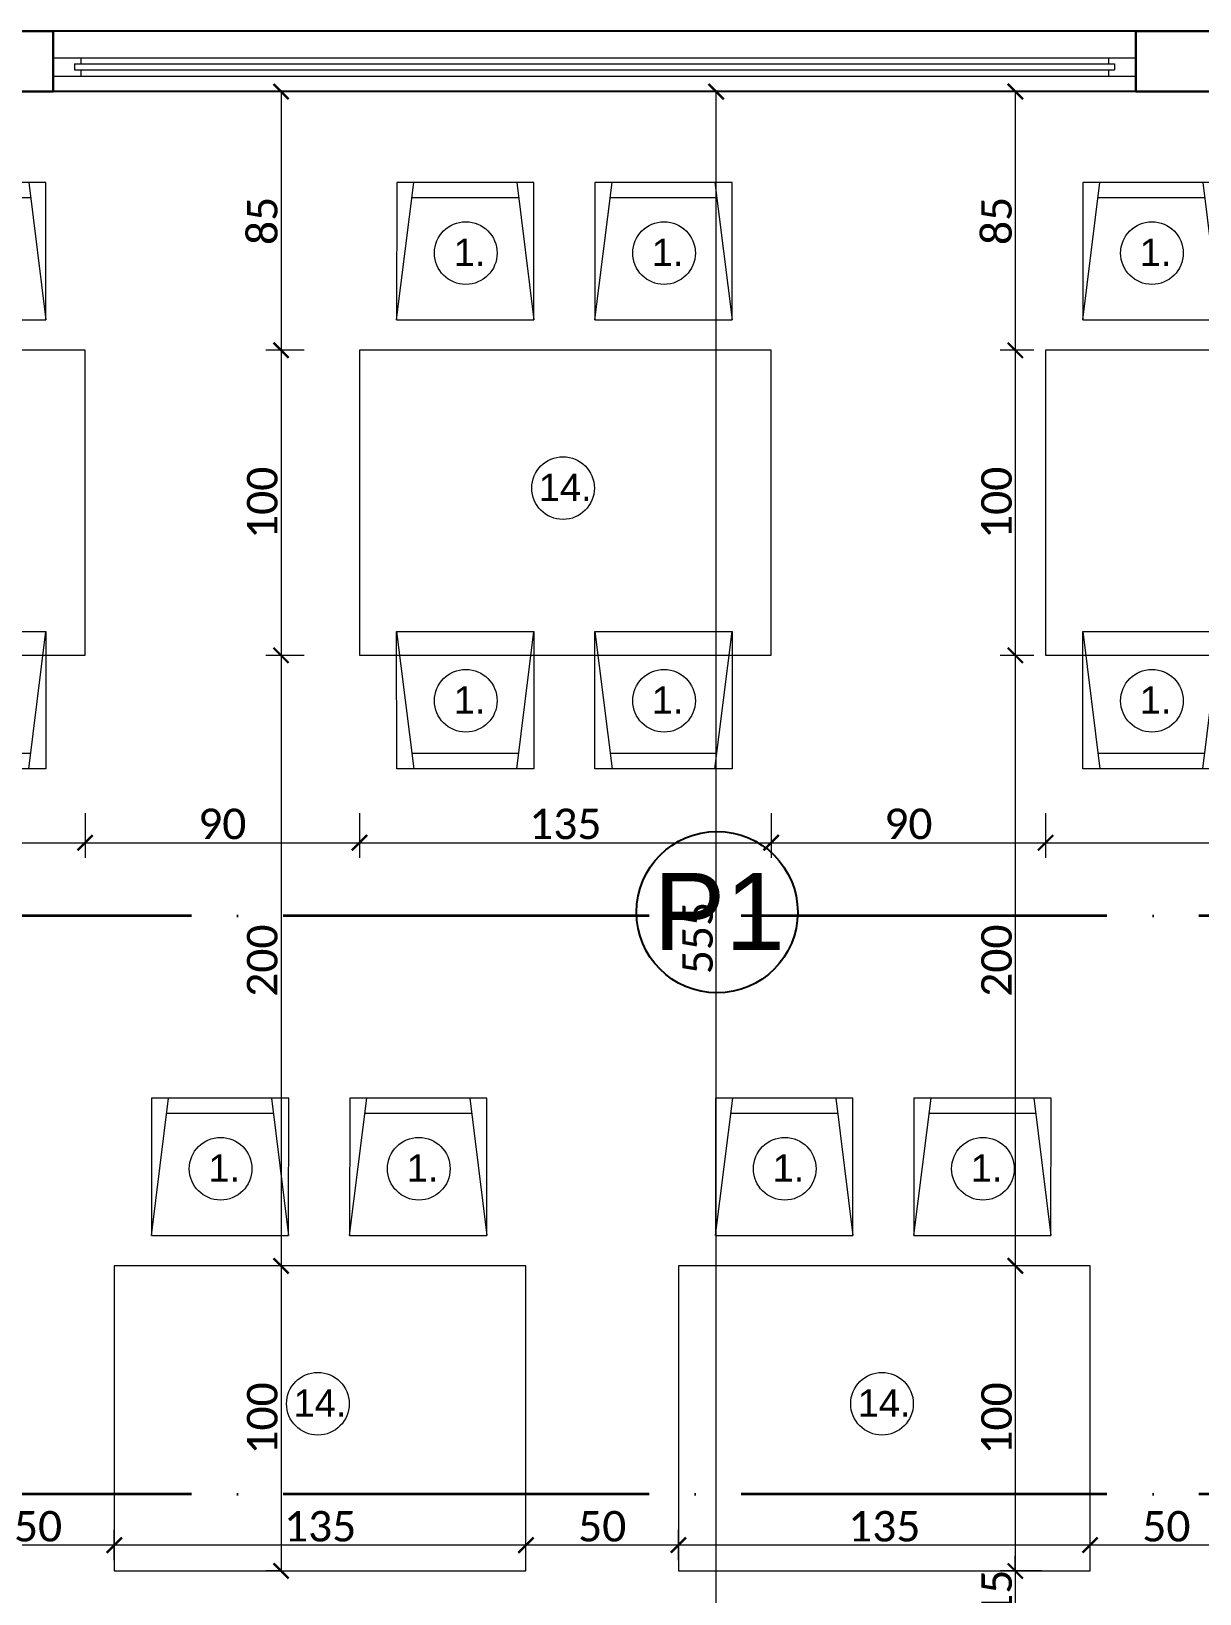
# Model space of a CAD drawing. Header units: centimetres. Extents: x -26724 to 60145, y -23645 to 6771.
# Drawn here: x -18747 to -18364, y 6063 to 6575 of the extents above; entities that cross this region are included whole.
import ezdxf

# ---------------------------------------------------------------- set-up
doc = ezdxf.new("R2010")
doc.units = ezdxf.units.CM
doc.linetypes.add('ACAD_ISO04W100', pattern=[30, 24, -3, 0, -3])
doc.linetypes.add('AUSGEZOGEN', pattern=[0])
for name, color, linetype, lineweight in [('4.KOTE', 88, 'Continuous', 15), ('namestaj', 8, 'Continuous', 9), ('namjestaj', 150, 'Continuous', 5), ('prozori', 140, 'Continuous', 13), ('zid', 7, 'Continuous', 40)]:
    doc.layers.add(name, color=color, linetype=linetype, lineweight=lineweight)
doc.layers.add('IZGLED 2', color=253, linetype='Continuous', lineweight=9, true_color=0x828282)
doc.layers.add('pozicije', color=7, linetype='Continuous')
doc.styles.add('0.12', font='arial.ttf', dxfattribs={"height": 0.12})
doc.styles.add('0.15', font='arial.ttf', dxfattribs={"height": 0.15})
doc.styles.get("Standard").update_dxf_attribs({"font": 'calibri.ttf'})
doc.dimstyles.new('ja 1 50', dxfattribs={"dimtxt": 10, "dimasz": 5, "dimexe": 5, "dimexo": 5, "dimgap": 1, "dimtad": 1, "dimdec": 0, "dimtxsty": 'Standard', "dimblk": 'ARCHTICK', "dimcen": 2.5, "dimclrd": 256, "dimclrt": 7, "dimadec": 0, "dimazin": 0, "dimtfac": 1, "dimtdec": 0, "dimtix": 1, "dimtmove": 1, "dimatfit": 3, "dimldrblk": 'ARCHTICK', "dimfxl": 10, "dimfxlon": 1, "dimlwd": 0, "dimlwe": 9, "dimarcsym": 0})

# ---------------------------------------------------------------- blocks, each defined once
blk = doc.blocks.new('dto')
at = {"layer": 'namjestaj', "linetype": 'AUSGEZOGEN', "transparency": 33554687}
for p, q in [((2327.05, 2520.92, 13.5), (2327.03, 2475.92, 13.5)), ((2327.03, 2475.92, 13.5), (2332.68, 2520.91, 13.5)), ((2372.05, 2520.9, 13.5), (2327.05, 2520.92, 13.5)), ((2327.05, 2520.92, 13.5), (2327.05, 2520.92, 13.5)), ((2366.43, 2520.9, 13.5), (2372.03, 2475.9, 13.5)), ((2372.03, 2475.9, 13.5), (2372.05, 2520.9, 13.5)), ((2392.05, 2520.92, 13.5), (2392.03, 2475.92, 13.5)), ((2392.03, 2475.92, 13.5), (2397.68, 2520.91, 13.5)), ((2437.05, 2520.9, 13.5), (2392.05, 2520.92, 13.5)), ((2392.05, 2520.92, 13.5), (2392.05, 2520.92, 13.5)), ((2431.43, 2520.9, 13.5), (2437.03, 2475.9, 13.5)), ((2437.03, 2475.9, 13.5), (2437.05, 2520.9, 13.5)), ((2367.05, 2515.9, 13.5), (2332.05, 2515.91, 13.5)), ((2432.05, 2515.9, 13.5), (2397.05, 2515.91, 13.5)), ((2327.03, 2475.92, 13.5), (2372.03, 2475.9, 13.5)), ((2392.03, 2475.92, 13.5), (2437.03, 2475.9, 13.5))]:
    blk.add_line(p, q, dxfattribs=at)
at = {"layer": 'namjestaj', "elevation": 13.5}
blk.add_lwpolyline([(2449.86, 2365.91), (2449.86, 2465.91), (2314.86, 2465.91), (2314.86, 2365.91), (2449.86, 2365.91)], dxfattribs=at)
blk = doc.blocks.new('gtttt')
at = {"layer": 'namjestaj', "linetype": 'AUSGEZOGEN', "transparency": 33554687}
for p, q in [((2077.43, 2784.08, 13.5), (2083.07, 2829.08, 13.5)), ((2077.45, 2829.08, 13.5), (2077.43, 2784.08, 13.5)), ((2122.45, 2829.06, 13.5), (2077.45, 2829.08, 13.5)), ((2077.45, 2829.08, 13.5), (2077.45, 2829.08, 13.5)), ((2116.82, 2829.07, 13.5), (2122.43, 2784.06, 13.5)), ((2122.43, 2784.06, 13.5), (2122.45, 2829.06, 13.5)), ((2142.43, 2784.08, 13.5), (2148.07, 2829.08, 13.5)), ((2142.45, 2829.08, 13.5), (2142.43, 2784.08, 13.5)), ((2187.45, 2829.06, 13.5), (2142.45, 2829.08, 13.5)), ((2142.45, 2829.08, 13.5), (2142.45, 2829.08, 13.5)), ((2181.82, 2829.07, 13.5), (2187.43, 2784.06, 13.5)), ((2187.43, 2784.06, 13.5), (2187.45, 2829.06, 13.5)), ((2117.45, 2824.07, 13.5), (2082.45, 2824.08, 13.5)), ((2182.45, 2824.07, 13.5), (2147.45, 2824.08, 13.5)), ((2077.43, 2784.08, 13.5), (2122.43, 2784.06, 13.5)), ((2142.43, 2784.08, 13.5), (2187.43, 2784.06, 13.5)), ((2077.43, 2681.84, 13.5), (2122.43, 2681.86, 13.5)), ((2077.43, 2681.84, 13.5), (2083.07, 2636.84, 13.5)), ((2077.45, 2636.84, 13.5), (2077.43, 2681.84, 13.5)), ((2116.82, 2636.86, 13.5), (2122.43, 2681.86, 13.5)), ((2122.43, 2681.86, 13.5), (2122.45, 2636.86, 13.5)), ((2142.43, 2681.84, 13.5), (2187.43, 2681.86, 13.5)), ((2142.43, 2681.84, 13.5), (2148.07, 2636.84, 13.5)), ((2142.45, 2636.84, 13.5), (2142.43, 2681.84, 13.5)), ((2181.82, 2636.86, 13.5), (2187.43, 2681.86, 13.5)), ((2187.43, 2681.86, 13.5), (2187.45, 2636.86, 13.5)), ((2117.45, 2641.86, 13.5), (2082.45, 2641.84, 13.5)), ((2182.45, 2641.86, 13.5), (2147.45, 2641.84, 13.5)), ((2122.45, 2636.86, 13.5), (2077.45, 2636.84, 13.5)), ((2077.45, 2636.84, 13.5), (2077.45, 2636.84, 13.5)), ((2187.45, 2636.86, 13.5), (2142.45, 2636.84, 13.5)), ((2142.45, 2636.84, 13.5), (2142.45, 2636.84, 13.5))]:
    blk.add_line(p, q, dxfattribs=at)
at = {"layer": 'namjestaj', "elevation": 13.5}
blk.add_lwpolyline([(2200.26, 2674.08), (2200.26, 2774.08), (2065.26, 2774.08), (2065.26, 2674.08), (2200.26, 2674.08)], dxfattribs=at)
blk = doc.blocks.new('hzzzhhh')
at = {"layer": 'namjestaj', "linetype": 'AUSGEZOGEN', "transparency": 33554687}
for p, q in [((1852.43, 2784.08, 13.5), (1858.07, 2829.08, 13.5)), ((1852.45, 2829.08, 13.5), (1852.43, 2784.08, 13.5)), ((1897.45, 2829.06, 13.5), (1852.45, 2829.08, 13.5)), ((1852.45, 2829.08, 13.5), (1852.45, 2829.08, 13.5)), ((1891.82, 2829.07, 13.5), (1897.43, 2784.06, 13.5)), ((1897.43, 2784.06, 13.5), (1897.45, 2829.06, 13.5)), ((1917.43, 2784.08, 13.5), (1923.07, 2829.08, 13.5)), ((1917.45, 2829.08, 13.5), (1917.43, 2784.08, 13.5)), ((1962.45, 2829.06, 13.5), (1917.45, 2829.08, 13.5)), ((1917.45, 2829.08, 13.5), (1917.45, 2829.08, 13.5)), ((1956.82, 2829.07, 13.5), (1962.43, 2784.06, 13.5)), ((1962.43, 2784.06, 13.5), (1962.45, 2829.06, 13.5)), ((1892.45, 2824.07, 13.5), (1857.45, 2824.08, 13.5)), ((1957.45, 2824.07, 13.5), (1922.45, 2824.08, 13.5)), ((1852.43, 2784.08, 13.5), (1897.43, 2784.06, 13.5)), ((1917.43, 2784.08, 13.5), (1962.43, 2784.06, 13.5)), ((1852.43, 2681.84, 13.5), (1897.43, 2681.86, 13.5)), ((1852.43, 2681.84, 13.5), (1858.07, 2636.84, 13.5)), ((1852.45, 2636.84, 13.5), (1852.43, 2681.84, 13.5)), ((1891.82, 2636.86, 13.5), (1897.43, 2681.86, 13.5)), ((1897.43, 2681.86, 13.5), (1897.45, 2636.86, 13.5)), ((1917.43, 2681.84, 13.5), (1962.43, 2681.86, 13.5)), ((1917.43, 2681.84, 13.5), (1923.07, 2636.84, 13.5)), ((1917.45, 2636.84, 13.5), (1917.43, 2681.84, 13.5)), ((1956.82, 2636.86, 13.5), (1962.43, 2681.86, 13.5)), ((1962.43, 2681.86, 13.5), (1962.45, 2636.86, 13.5)), ((1892.45, 2641.86, 13.5), (1857.45, 2641.84, 13.5)), ((1957.45, 2641.86, 13.5), (1922.45, 2641.84, 13.5)), ((1897.45, 2636.86, 13.5), (1852.45, 2636.84, 13.5)), ((1852.45, 2636.84, 13.5), (1852.45, 2636.84, 13.5)), ((1962.45, 2636.86, 13.5), (1917.45, 2636.84, 13.5)), ((1917.45, 2636.84, 13.5), (1917.45, 2636.84, 13.5))]:
    blk.add_line(p, q, dxfattribs=at)
at = {"layer": 'namjestaj', "elevation": 13.5}
blk.add_lwpolyline([(1975.26, 2674.08), (1975.26, 2774.08), (1840.26, 2774.08), (1840.26, 2674.08), (1975.26, 2674.08)], dxfattribs=at)
blk = doc.blocks.new('_ArchTick')
at = {"color": 0, "linetype": 'ByBlock', "const_width": 0.15}
blk.add_lwpolyline([(-0.5, -0.5), (0.5, 0.5)], dxfattribs=at)
blk = doc.blocks.new('*D2871')
at = {"layer": '4.KOTE', "color": 0, "lineweight": 9, "transparency": 16777216}
for p, q in [((-18864.67, 6318.93), (-18864.67, 6304.23)), ((-18729.67, 6318.93), (-18729.67, 6304.23))]:
    blk.add_line(p, q, dxfattribs=at)
at = {"layer": '4.KOTE', "lineweight": 0, "transparency": 16777216}
blk.add_line((-18864.67, 6309.23), (-18729.67, 6309.23), dxfattribs=at)
at = {"layer": 'Defpoints', "color": 0, "lineweight": 50, "transparency": 16777216}
for p in [(-18864.67, 6370.65, 13.5), (-18729.67, 6370.65, 13.5), (-18729.67, 6309.23)]:
    blk.add_point(p, dxfattribs=at)
at = {"layer": '4.KOTE', "lineweight": 0, "transparency": 16777216, "xscale": 5, "yscale": 5, "zscale": 5, "rotation": 180}
blk.add_blockref('_ArchTick', (-18864.67, 6309.23), dxfattribs=at)
at = {"layer": '4.KOTE', "lineweight": 0, "transparency": 16777216, "xscale": 5, "yscale": 5, "zscale": 5}
blk.add_blockref('_ArchTick', (-18729.67, 6309.23), dxfattribs=at)
at = {"layer": '4.KOTE', "color": 7, "transparency": 16777216, "insert": (-18797.17, 6315.35), "char_height": 10, "attachment_point": 5}
blk.add_mtext('135', dxfattribs=at)
blk = doc.blocks.new('*D2872')
at = {"layer": '4.KOTE', "color": 0, "lineweight": 9, "transparency": 16777216}
for p, q in [((-18729.67, 6318.93), (-18729.67, 6304.23)), ((-18639.67, 6318.93), (-18639.67, 6304.23))]:
    blk.add_line(p, q, dxfattribs=at)
at = {"layer": '4.KOTE', "lineweight": 0, "transparency": 16777216}
blk.add_line((-18729.67, 6309.23), (-18639.67, 6309.23), dxfattribs=at)
at = {"layer": 'Defpoints', "color": 0, "lineweight": 50, "transparency": 16777216}
for p in [(-18729.67, 6370.65, 13.5), (-18639.67, 6370.65, 13.5), (-18639.67, 6309.23)]:
    blk.add_point(p, dxfattribs=at)
at = {"layer": '4.KOTE', "lineweight": 0, "transparency": 16777216, "xscale": 5, "yscale": 5, "zscale": 5, "rotation": 180}
blk.add_blockref('_ArchTick', (-18729.67, 6309.23), dxfattribs=at)
at = {"layer": '4.KOTE', "lineweight": 0, "transparency": 16777216, "xscale": 5, "yscale": 5, "zscale": 5}
blk.add_blockref('_ArchTick', (-18639.67, 6309.23), dxfattribs=at)
at = {"layer": '4.KOTE', "color": 7, "transparency": 16777216, "insert": (-18684.67, 6315.35), "char_height": 10, "attachment_point": 5}
blk.add_mtext('90', dxfattribs=at)
blk = doc.blocks.new('*D2873')
at = {"layer": '4.KOTE', "color": 0, "lineweight": 9, "transparency": 16777216}
for p, q in [((-18639.67, 6318.93), (-18639.67, 6304.23)), ((-18504.67, 6318.93), (-18504.67, 6304.23))]:
    blk.add_line(p, q, dxfattribs=at)
at = {"layer": '4.KOTE', "lineweight": 0, "transparency": 16777216}
blk.add_line((-18639.67, 6309.23), (-18504.67, 6309.23), dxfattribs=at)
at = {"layer": 'Defpoints', "color": 0, "lineweight": 50, "transparency": 16777216}
for p in [(-18639.67, 6370.65, 13.5), (-18504.67, 6370.65, 13.5), (-18504.67, 6309.23)]:
    blk.add_point(p, dxfattribs=at)
at = {"layer": '4.KOTE', "lineweight": 0, "transparency": 16777216, "xscale": 5, "yscale": 5, "zscale": 5, "rotation": 180}
blk.add_blockref('_ArchTick', (-18639.67, 6309.23), dxfattribs=at)
at = {"layer": '4.KOTE', "lineweight": 0, "transparency": 16777216, "xscale": 5, "yscale": 5, "zscale": 5}
blk.add_blockref('_ArchTick', (-18504.67, 6309.23), dxfattribs=at)
at = {"layer": '4.KOTE', "color": 7, "transparency": 16777216, "insert": (-18572.17, 6315.35), "char_height": 10, "attachment_point": 5}
blk.add_mtext('135', dxfattribs=at)
blk = doc.blocks.new('*D2874')
at = {"layer": '4.KOTE', "color": 0, "lineweight": 9, "transparency": 16777216}
for p, q in [((-18504.67, 6318.93), (-18504.67, 6304.23)), ((-18414.67, 6318.93), (-18414.67, 6304.23))]:
    blk.add_line(p, q, dxfattribs=at)
at = {"layer": '4.KOTE', "lineweight": 0, "transparency": 16777216}
blk.add_line((-18504.67, 6309.23), (-18414.67, 6309.23), dxfattribs=at)
at = {"layer": 'Defpoints', "color": 0, "lineweight": 50, "transparency": 16777216}
for p in [(-18504.67, 6370.65, 13.5), (-18414.67, 6370.65, 13.5), (-18414.67, 6309.23)]:
    blk.add_point(p, dxfattribs=at)
at = {"layer": '4.KOTE', "lineweight": 0, "transparency": 16777216, "xscale": 5, "yscale": 5, "zscale": 5, "rotation": 180}
blk.add_blockref('_ArchTick', (-18504.67, 6309.23), dxfattribs=at)
at = {"layer": '4.KOTE', "lineweight": 0, "transparency": 16777216, "xscale": 5, "yscale": 5, "zscale": 5}
blk.add_blockref('_ArchTick', (-18414.67, 6309.23), dxfattribs=at)
at = {"layer": '4.KOTE', "color": 7, "transparency": 16777216, "insert": (-18459.67, 6315.35), "char_height": 10, "attachment_point": 5}
blk.add_mtext('90', dxfattribs=at)
blk = doc.blocks.new('*D2875')
at = {"layer": '4.KOTE', "color": 0, "lineweight": 9, "transparency": 16777216}
for p, q in [((-18414.67, 6318.93), (-18414.67, 6304.23)), ((-18279.67, 6318.93), (-18279.67, 6304.23))]:
    blk.add_line(p, q, dxfattribs=at)
at = {"layer": '4.KOTE', "lineweight": 0, "transparency": 16777216}
blk.add_line((-18414.67, 6309.23), (-18279.67, 6309.23), dxfattribs=at)
at = {"layer": 'Defpoints', "color": 0, "lineweight": 50, "transparency": 16777216}
for p in [(-18414.67, 6370.65, 13.5), (-18279.67, 6370.65, 13.5), (-18279.67, 6309.23)]:
    blk.add_point(p, dxfattribs=at)
at = {"layer": '4.KOTE', "lineweight": 0, "transparency": 16777216, "xscale": 5, "yscale": 5, "zscale": 5, "rotation": 180}
blk.add_blockref('_ArchTick', (-18414.67, 6309.23), dxfattribs=at)
at = {"layer": '4.KOTE', "lineweight": 0, "transparency": 16777216, "xscale": 5, "yscale": 5, "zscale": 5}
blk.add_blockref('_ArchTick', (-18279.67, 6309.23), dxfattribs=at)
at = {"layer": '4.KOTE', "color": 7, "transparency": 16777216, "insert": (-18347.17, 6315.35), "char_height": 10, "attachment_point": 5}
blk.add_mtext('135', dxfattribs=at)
blk = doc.blocks.new('*D2863')
at = {"layer": '4.KOTE', "color": 0, "lineweight": 9, "transparency": 16777216}
for p, q in [((-18673.55, 6555.46), (-18660.39, 6555.46)), ((-18657.86, 6470.65), (-18670.39, 6470.65))]:
    blk.add_line(p, q, dxfattribs=at)
at = {"layer": '4.KOTE', "lineweight": 0, "transparency": 16777216}
blk.add_line((-18665.39, 6555.46), (-18665.39, 6470.65), dxfattribs=at)
at = {"layer": 'Defpoints', "color": 0, "lineweight": 50, "transparency": 16777216}
for p in [(-18685.06, 6555.46, 13.5), (-18665.39, 6470.65), (-18649.89, 6470.65, 13.5)]:
    blk.add_point(p, dxfattribs=at)
at = {"layer": '4.KOTE', "lineweight": 0, "transparency": 16777216, "xscale": 5, "yscale": 5, "zscale": 5}
for p, rotation in [((-18665.39, 6555.46), 90), ((-18665.39, 6470.65), 270)]:
    blk.add_blockref('_ArchTick', p, dxfattribs=dict(at, rotation=rotation))
at = {"layer": '4.KOTE', "color": 7, "transparency": 16777216, "insert": (-18671.51, 6513.06), "char_height": 10, "attachment_point": 5, "rotation": 90}
blk.add_mtext('85', dxfattribs=at)
blk = doc.blocks.new('*D2864')
at = {"layer": '4.KOTE', "color": 0, "lineweight": 9, "transparency": 16777216}
for p, q in [((-18657.86, 6470.65), (-18670.39, 6470.65)), ((-18657.86, 6370.65), (-18670.39, 6370.65))]:
    blk.add_line(p, q, dxfattribs=at)
at = {"layer": '4.KOTE', "lineweight": 0, "transparency": 16777216}
blk.add_line((-18665.39, 6470.65), (-18665.39, 6370.65), dxfattribs=at)
at = {"layer": 'Defpoints', "color": 0, "lineweight": 50, "transparency": 16777216}
for p in [(-18649.89, 6470.65, 13.5), (-18665.39, 6370.65), (-18649.89, 6370.65, 13.5)]:
    blk.add_point(p, dxfattribs=at)
at = {"layer": '4.KOTE', "lineweight": 0, "transparency": 16777216, "xscale": 5, "yscale": 5, "zscale": 5}
for p, rotation in [((-18665.39, 6470.65), 90), ((-18665.39, 6370.65), 270)]:
    blk.add_blockref('_ArchTick', p, dxfattribs=dict(at, rotation=rotation))
at = {"layer": '4.KOTE', "color": 7, "transparency": 16777216, "insert": (-18671.51, 6420.65), "char_height": 10, "attachment_point": 5, "rotation": 90}
blk.add_mtext('100', dxfattribs=at)
blk = doc.blocks.new('*D2865')
at = {"layer": '4.KOTE', "color": 0, "lineweight": 9, "transparency": 16777216}
for p, q in [((-18657.86, 6370.65), (-18670.39, 6370.65)), ((-18657.79, 6170.49), (-18670.39, 6170.49))]:
    blk.add_line(p, q, dxfattribs=at)
at = {"layer": '4.KOTE', "lineweight": 0, "transparency": 16777216}
blk.add_line((-18665.39, 6370.65), (-18665.39, 6170.49), dxfattribs=at)
at = {"layer": 'Defpoints', "color": 0, "lineweight": 50, "transparency": 16777216}
for p in [(-18649.89, 6370.65, 13.5), (-18665.39, 6170.49), (-18649.48, 6170.49, 13.5)]:
    blk.add_point(p, dxfattribs=at)
at = {"layer": '4.KOTE', "lineweight": 0, "transparency": 16777216, "xscale": 5, "yscale": 5, "zscale": 5}
for p, rotation in [((-18665.39, 6370.65), 90), ((-18665.39, 6170.49), 270)]:
    blk.add_blockref('_ArchTick', p, dxfattribs=dict(at, rotation=rotation))
at = {"layer": '4.KOTE', "color": 7, "transparency": 16777216, "insert": (-18671.51, 6270.57), "char_height": 10, "attachment_point": 5, "rotation": 90}
blk.add_mtext('200', dxfattribs=at)
blk = doc.blocks.new('*D2866')
at = {"layer": '4.KOTE', "color": 0, "lineweight": 9, "transparency": 16777216}
for p, q in [((-18657.79, 6170.49), (-18670.39, 6170.49)), ((-18665.25, 6070.49), (-18670.39, 6070.49))]:
    blk.add_line(p, q, dxfattribs=at)
at = {"layer": '4.KOTE', "lineweight": 0, "transparency": 16777216}
blk.add_line((-18665.39, 6170.49), (-18665.39, 6070.49), dxfattribs=at)
at = {"layer": 'Defpoints', "color": 0, "lineweight": 50, "transparency": 16777216}
for p in [(-18649.48, 6170.49, 13.5), (-18665.39, 6070.49), (-18662.79, 6070.49, 13.5)]:
    blk.add_point(p, dxfattribs=at)
at = {"layer": '4.KOTE', "lineweight": 0, "transparency": 16777216, "xscale": 5, "yscale": 5, "zscale": 5}
for p, rotation in [((-18665.39, 6170.49), 90), ((-18665.39, 6070.49), 270)]:
    blk.add_blockref('_ArchTick', p, dxfattribs=dict(at, rotation=rotation))
at = {"layer": '4.KOTE', "color": 7, "transparency": 16777216, "insert": (-18671.51, 6120.49), "char_height": 10, "attachment_point": 5, "rotation": 90}
blk.add_mtext('100', dxfattribs=at)
blk = doc.blocks.new('*D2910')
at = {"layer": '4.KOTE', "color": 0, "lineweight": 9, "transparency": 16777216}
for p, q in [((-18415.25, 6555.46), (-18429.6, 6555.46)), ((-18418.48, 6470.65), (-18429.6, 6470.65))]:
    blk.add_line(p, q, dxfattribs=at)
at = {"layer": '4.KOTE', "lineweight": 0, "transparency": 16777216}
blk.add_line((-18424.6, 6555.46), (-18424.6, 6470.65), dxfattribs=at)
at = {"layer": 'Defpoints', "color": 0, "lineweight": 50, "transparency": 16777216}
for p in [(-18385.07, 6555.46, 13.5), (-18424.6, 6470.65), (-18414.67, 6470.65, 13.5)]:
    blk.add_point(p, dxfattribs=at)
at = {"layer": '4.KOTE', "lineweight": 0, "transparency": 16777216, "xscale": 5, "yscale": 5, "zscale": 5}
for p, rotation in [((-18424.6, 6555.46), 90), ((-18424.6, 6470.65), 270)]:
    blk.add_blockref('_ArchTick', p, dxfattribs=dict(at, rotation=rotation))
at = {"layer": '4.KOTE', "color": 7, "transparency": 16777216, "insert": (-18430.73, 6513.06), "char_height": 10, "attachment_point": 5, "rotation": 90}
blk.add_mtext('85', dxfattribs=at)
blk = doc.blocks.new('*D2911')
at = {"layer": '4.KOTE', "color": 0, "lineweight": 9, "transparency": 16777216}
for p, q in [((-18418.48, 6470.65), (-18429.6, 6470.65)), ((-18418.48, 6370.65), (-18429.6, 6370.65))]:
    blk.add_line(p, q, dxfattribs=at)
at = {"layer": '4.KOTE', "lineweight": 0, "transparency": 16777216}
blk.add_line((-18424.6, 6470.65), (-18424.6, 6370.65), dxfattribs=at)
at = {"layer": 'Defpoints', "color": 0, "lineweight": 50, "transparency": 16777216}
for p in [(-18414.67, 6470.65, 13.5), (-18424.6, 6370.65), (-18414.67, 6370.65, 13.5)]:
    blk.add_point(p, dxfattribs=at)
at = {"layer": '4.KOTE', "lineweight": 0, "transparency": 16777216, "xscale": 5, "yscale": 5, "zscale": 5}
for p, rotation in [((-18424.6, 6470.65), 90), ((-18424.6, 6370.65), 270)]:
    blk.add_blockref('_ArchTick', p, dxfattribs=dict(at, rotation=rotation))
at = {"layer": '4.KOTE', "color": 7, "transparency": 16777216, "insert": (-18430.73, 6420.65), "char_height": 10, "attachment_point": 5, "rotation": 90}
blk.add_mtext('100', dxfattribs=at)
blk = doc.blocks.new('*D2912')
at = {"layer": '4.KOTE', "color": 0, "lineweight": 9, "transparency": 16777216}
for p, q in [((-18418.48, 6370.65), (-18429.6, 6370.65)), ((-18415.96, 6170.49), (-18429.6, 6170.49))]:
    blk.add_line(p, q, dxfattribs=at)
at = {"layer": '4.KOTE', "lineweight": 0, "transparency": 16777216}
blk.add_line((-18424.6, 6370.65), (-18424.6, 6170.49), dxfattribs=at)
at = {"layer": 'Defpoints', "color": 0, "lineweight": 50, "transparency": 16777216}
for p in [(-18414.67, 6370.65, 13.5), (-18424.6, 6170.49), (-18400.07, 6170.49, 13.5)]:
    blk.add_point(p, dxfattribs=at)
at = {"layer": '4.KOTE', "lineweight": 0, "transparency": 16777216, "xscale": 5, "yscale": 5, "zscale": 5}
for p, rotation in [((-18424.6, 6370.65), 90), ((-18424.6, 6170.49), 270)]:
    blk.add_blockref('_ArchTick', p, dxfattribs=dict(at, rotation=rotation))
at = {"layer": '4.KOTE', "color": 7, "transparency": 16777216, "insert": (-18430.73, 6270.57), "char_height": 10, "attachment_point": 5, "rotation": 90}
blk.add_mtext('200', dxfattribs=at)
blk = doc.blocks.new('*D2913')
at = {"layer": '4.KOTE', "color": 0, "lineweight": 9, "transparency": 16777216}
for p, q in [((-18415.96, 6170.49), (-18429.6, 6170.49)), ((-18415.96, 6070.49), (-18429.6, 6070.49))]:
    blk.add_line(p, q, dxfattribs=at)
at = {"layer": '4.KOTE', "lineweight": 0, "transparency": 16777216}
blk.add_line((-18424.6, 6170.49), (-18424.6, 6070.49), dxfattribs=at)
at = {"layer": 'Defpoints', "color": 0, "lineweight": 50, "transparency": 16777216}
for p in [(-18400.07, 6170.49, 13.5), (-18424.6, 6070.49), (-18400.07, 6070.49, 13.5)]:
    blk.add_point(p, dxfattribs=at)
at = {"layer": '4.KOTE', "lineweight": 0, "transparency": 16777216, "xscale": 5, "yscale": 5, "zscale": 5}
for p, rotation in [((-18424.6, 6170.49), 90), ((-18424.6, 6070.49), 270)]:
    blk.add_blockref('_ArchTick', p, dxfattribs=dict(at, rotation=rotation))
at = {"layer": '4.KOTE', "color": 7, "transparency": 16777216, "insert": (-18430.73, 6120.49), "char_height": 10, "attachment_point": 5, "rotation": 90}
blk.add_mtext('100', dxfattribs=at)
blk = doc.blocks.new('*D2914')
at = {"layer": '4.KOTE', "lineweight": 0, "transparency": 16777216}
for p, q in [((-18424.6, 6070.49), (-18424.6, 6075.49)), ((-18424.6, 6070.49), (-18424.6, 6055.55)), ((-18424.6, 6055.55), (-18424.6, 6050.55))]:
    blk.add_line(p, q, dxfattribs=at)
at = {"layer": '4.KOTE', "color": 0, "lineweight": 9, "transparency": 16777216}
for p, q in [((-18415.96, 6070.49), (-18429.6, 6070.49)), ((-18415.7, 6055.55), (-18429.6, 6055.55))]:
    blk.add_line(p, q, dxfattribs=at)
at = {"layer": 'Defpoints', "color": 0, "lineweight": 50, "transparency": 16777216}
for p in [(-18400.07, 6070.49, 13.5), (-18424.6, 6055.55), (-18396.16, 6055.55, 13.5)]:
    blk.add_point(p, dxfattribs=at)
at = {"layer": '4.KOTE', "lineweight": 0, "transparency": 16777216, "xscale": 5, "yscale": 5, "zscale": 5}
for p, rotation in [((-18424.6, 6070.49), 270), ((-18424.6, 6055.55), 90)]:
    blk.add_blockref('_ArchTick', p, dxfattribs=dict(at, rotation=rotation))
at = {"layer": '4.KOTE', "color": 7, "transparency": 16777216, "insert": (-18430.69, 6063.02), "char_height": 10, "attachment_point": 5, "rotation": 90}
blk.add_mtext('15', dxfattribs=at)
blk = doc.blocks.new('*D2927')
at = {"layer": '4.KOTE', "color": 0, "lineweight": 9, "transparency": 16777216}
for p, q in [((-18400.07, 6074.02), (-18400.07, 6083.97)), ((-18350.07, 6074.02), (-18350.07, 6083.97))]:
    blk.add_line(p, q, dxfattribs=at)
at = {"layer": '4.KOTE', "lineweight": 0, "transparency": 16777216}
blk.add_line((-18350.07, 6078.97), (-18400.07, 6078.97), dxfattribs=at)
at = {"layer": 'Defpoints', "color": 0, "lineweight": 50, "transparency": 16777216}
for p in [(-18400.07, 6078.97), (-18400.07, 6070.49, 13.5), (-18350.07, 6070.49, 13.5)]:
    blk.add_point(p, dxfattribs=at)
at = {"layer": '4.KOTE', "lineweight": 0, "transparency": 16777216, "xscale": 5, "yscale": 5, "zscale": 5, "rotation": 180}
blk.add_blockref('_ArchTick', (-18400.07, 6078.97), dxfattribs=at)
at = {"layer": '4.KOTE', "lineweight": 0, "transparency": 16777216, "xscale": 5, "yscale": 5, "zscale": 5}
blk.add_blockref('_ArchTick', (-18350.07, 6078.97), dxfattribs=at)
at = {"layer": '4.KOTE', "color": 7, "transparency": 16777216, "insert": (-18375.07, 6085.1), "char_height": 10, "attachment_point": 5}
blk.add_mtext('50', dxfattribs=at)
blk = doc.blocks.new('*D2928')
at = {"layer": '4.KOTE', "color": 0, "lineweight": 9, "transparency": 16777216}
for p, q in [((-18535.07, 6074.02), (-18535.07, 6083.97)), ((-18400.07, 6074.02), (-18400.07, 6083.97))]:
    blk.add_line(p, q, dxfattribs=at)
at = {"layer": '4.KOTE', "lineweight": 0, "transparency": 16777216}
blk.add_line((-18400.07, 6078.97), (-18535.07, 6078.97), dxfattribs=at)
at = {"layer": 'Defpoints', "color": 0, "lineweight": 50, "transparency": 16777216}
for p in [(-18535.07, 6078.97), (-18535.07, 6070.49, 13.5), (-18400.07, 6070.49, 13.5)]:
    blk.add_point(p, dxfattribs=at)
at = {"layer": '4.KOTE', "lineweight": 0, "transparency": 16777216, "xscale": 5, "yscale": 5, "zscale": 5, "rotation": 180}
blk.add_blockref('_ArchTick', (-18535.07, 6078.97), dxfattribs=at)
at = {"layer": '4.KOTE', "lineweight": 0, "transparency": 16777216, "xscale": 5, "yscale": 5, "zscale": 5}
blk.add_blockref('_ArchTick', (-18400.07, 6078.97), dxfattribs=at)
at = {"layer": '4.KOTE', "color": 7, "transparency": 16777216, "insert": (-18467.57, 6085.1), "char_height": 10, "attachment_point": 5}
blk.add_mtext('135', dxfattribs=at)
blk = doc.blocks.new('*D2929')
at = {"layer": '4.KOTE', "color": 0, "lineweight": 9, "transparency": 16777216}
for p, q in [((-18585.07, 6074.02), (-18585.07, 6083.97)), ((-18535.07, 6074.02), (-18535.07, 6083.97))]:
    blk.add_line(p, q, dxfattribs=at)
at = {"layer": '4.KOTE', "lineweight": 0, "transparency": 16777216}
blk.add_line((-18535.07, 6078.97), (-18585.07, 6078.97), dxfattribs=at)
at = {"layer": 'Defpoints', "color": 0, "lineweight": 50, "transparency": 16777216}
for p in [(-18585.07, 6078.97), (-18585.07, 6070.49, 13.5), (-18535.07, 6070.49, 13.5)]:
    blk.add_point(p, dxfattribs=at)
at = {"layer": '4.KOTE', "lineweight": 0, "transparency": 16777216, "xscale": 5, "yscale": 5, "zscale": 5, "rotation": 180}
blk.add_blockref('_ArchTick', (-18585.07, 6078.97), dxfattribs=at)
at = {"layer": '4.KOTE', "lineweight": 0, "transparency": 16777216, "xscale": 5, "yscale": 5, "zscale": 5}
blk.add_blockref('_ArchTick', (-18535.07, 6078.97), dxfattribs=at)
at = {"layer": '4.KOTE', "color": 7, "transparency": 16777216, "insert": (-18560.07, 6085.1), "char_height": 10, "attachment_point": 5}
blk.add_mtext('50', dxfattribs=at)
blk = doc.blocks.new('*D2930')
at = {"layer": '4.KOTE', "color": 0, "lineweight": 9, "transparency": 16777216}
for p, q in [((-18720.07, 6074.02), (-18720.07, 6083.97)), ((-18585.07, 6074.02), (-18585.07, 6083.97))]:
    blk.add_line(p, q, dxfattribs=at)
at = {"layer": '4.KOTE', "lineweight": 0, "transparency": 16777216}
blk.add_line((-18585.07, 6078.97), (-18720.07, 6078.97), dxfattribs=at)
at = {"layer": 'Defpoints', "color": 0, "lineweight": 50, "transparency": 16777216}
for p in [(-18720.07, 6078.97), (-18720.07, 6070.49, 13.5), (-18585.07, 6070.49, 13.5)]:
    blk.add_point(p, dxfattribs=at)
at = {"layer": '4.KOTE', "lineweight": 0, "transparency": 16777216, "xscale": 5, "yscale": 5, "zscale": 5, "rotation": 180}
blk.add_blockref('_ArchTick', (-18720.07, 6078.97), dxfattribs=at)
at = {"layer": '4.KOTE', "lineweight": 0, "transparency": 16777216, "xscale": 5, "yscale": 5, "zscale": 5}
blk.add_blockref('_ArchTick', (-18585.07, 6078.97), dxfattribs=at)
at = {"layer": '4.KOTE', "color": 7, "transparency": 16777216, "insert": (-18652.57, 6085.1), "char_height": 10, "attachment_point": 5}
blk.add_mtext('135', dxfattribs=at)
blk = doc.blocks.new('*D2931')
at = {"layer": '4.KOTE', "color": 0, "lineweight": 9, "transparency": 16777216}
for p, q in [((-18770.07, 6074.02), (-18770.07, 6083.97)), ((-18720.07, 6074.02), (-18720.07, 6083.97))]:
    blk.add_line(p, q, dxfattribs=at)
at = {"layer": '4.KOTE', "lineweight": 0, "transparency": 16777216}
blk.add_line((-18720.07, 6078.97), (-18770.07, 6078.97), dxfattribs=at)
at = {"layer": 'Defpoints', "color": 0, "lineweight": 50, "transparency": 16777216}
for p in [(-18770.07, 6078.97), (-18770.07, 6070.49, 13.5), (-18720.07, 6070.49, 13.5)]:
    blk.add_point(p, dxfattribs=at)
at = {"layer": '4.KOTE', "lineweight": 0, "transparency": 16777216, "xscale": 5, "yscale": 5, "zscale": 5, "rotation": 180}
blk.add_blockref('_ArchTick', (-18770.07, 6078.97), dxfattribs=at)
at = {"layer": '4.KOTE', "lineweight": 0, "transparency": 16777216, "xscale": 5, "yscale": 5, "zscale": 5}
blk.add_blockref('_ArchTick', (-18720.07, 6078.97), dxfattribs=at)
at = {"layer": '4.KOTE', "color": 7, "transparency": 16777216, "insert": (-18745.07, 6085.1), "char_height": 10, "attachment_point": 5}
blk.add_mtext('50', dxfattribs=at)
blk = doc.blocks.new('*D3053')
at = {"layer": '4.KOTE', "color": 0, "lineweight": 9, "transparency": 16777216}
for p, q in [((-18532.65, 6555.46), (-18517.7, 6555.46)), ((-18532.66, 6000.46), (-18517.7, 6000.46))]:
    blk.add_line(p, q, dxfattribs=at)
at = {"layer": '4.KOTE', "lineweight": 0, "transparency": 16777216}
blk.add_line((-18522.7, 6000.46), (-18522.7, 6555.46), dxfattribs=at)
at = {"layer": 'Defpoints', "color": 0, "lineweight": 50, "transparency": 16777216}
for p in [(-18691.9, 6555.46, 13.5), (-18522.7, 6555.46), (-18710.07, 6000.46, 13.5)]:
    blk.add_point(p, dxfattribs=at)
at = {"layer": '4.KOTE', "lineweight": 0, "transparency": 16777216, "xscale": 5, "yscale": 5, "zscale": 5}
for p, rotation in [((-18522.7, 6555.46), 90), ((-18522.7, 6000.46), 270)]:
    blk.add_blockref('_ArchTick', p, dxfattribs=dict(at, rotation=rotation))
at = {"layer": '4.KOTE', "color": 7, "transparency": 16777216, "insert": (-18528.77, 6277.96), "char_height": 10, "attachment_point": 5, "rotation": 90}
blk.add_mtext('555', dxfattribs=at)

msp = doc.modelspace()

# ---------------------------------------------------------------- linework, layer by layer
at = {"color": 6}
msp.add_circle((-18522.41, 6286.43), 26.45, dxfattribs=at)
at = {"layer": 'IZGLED 2', "lineweight": 25, "ltscale": 12}
for p, q in [((-18385.07, 6575.24, 13.5), (-18740.07, 6575.24, 13.5)), ((-18385.07, 6555.46, 13.5), (-18740.07, 6555.46, 13.5))]:
    msp.add_line(p, q, dxfattribs=at)
at = {"layer": 'IZGLED 2', "color": 32, "linetype": 'ACAD_ISO04W100', "lineweight": 35, "ltscale": 5}
for p, q in [((-17794.14, 6285.25), (-19646.43, 6285.25)), ((-17794.14, 6095.69), (-19646.43, 6095.69))]:
    msp.add_line(p, q, dxfattribs=at)
at = {"layer": 'namestaj'}
for centre in [(-18604.8, 6502.51), (-18539.8, 6502.51), (-18379.8, 6502.51), (-18572.92, 6425.47, 13.5), (-18604.8, 6355.76), (-18539.8, 6355.76), (-18379.8, 6355.76), (-18685.21, 6202.34), (-18620.21, 6202.34), (-18500.21, 6202.34), (-18435.21, 6202.34), (-18653.32, 6125.3, 13.5), (-18468.32, 6125.3, 13.5)]:
    msp.add_circle(centre, 10.27, dxfattribs=at)
at = {"layer": 'prozori'}
for p, q in [((-18740.07, 6566.57, 13.5), (-18385.07, 6566.57, 13.5)), ((-18733.07, 6564.57, 13.5), (-18392.07, 6564.57, 13.5)), ((-18733.07, 6564.57, 13.5), (-18733.07, 6562.57, 13.5)), ((-18733.07, 6562.57, 13.5), (-18392.07, 6562.57, 13.5)), ((-18731.07, 6566.57, 13.5), (-18731.07, 6564.57, 13.5)), ((-18731.07, 6562.57, 13.5), (-18731.07, 6560.57, 13.5)), ((-18394.07, 6566.57, 13.5), (-18394.07, 6564.57, 13.5)), ((-18394.07, 6562.57, 13.5), (-18394.07, 6560.57, 13.5)), ((-18392.07, 6564.57, 13.5), (-18392.07, 6562.57, 13.5)), ((-18740.07, 6560.57, 13.5), (-18385.07, 6560.57, 13.5))]:
    msp.add_line(p, q, dxfattribs=at)
at = {"layer": 'zid', "lineweight": 30}
for p, q in [((-18740.07, 6575.24, 13.5), (-18795.07, 6575.24, 13.5)), ((-18740.07, 6555.46, 13.5), (-18740.07, 6575.24, 13.5)), ((-18075.27, 6575.24, 13.5), (-18385.07, 6575.24, 13.5)), ((-18385.07, 6555.46, 13.5), (-18385.07, 6575.24, 13.5)), ((-18795.07, 6555.46, 13.5), (-18740.07, 6555.46, 13.5)), ((-18385.07, 6555.46, 13.5), (-18045.07, 6555.46, 13.5))]:
    msp.add_line(p, q, dxfattribs=at)

# ---------------------------------------------------------------- block references
for name, p in [('hzzzhhh', (-20704.92, 3696.58)), ('hzzzhhh', (-20479.92, 3696.58)), ('gtttt', (-20479.92, 3696.58)), ('dto', (-21034.93, 3704.58)), ('dto', (-20849.93, 3704.58))]:
    msp.add_blockref(name, p)

# ---------------------------------------------------------------- texts
at = {"layer": 'IZGLED 2', "color": 6, "style": '0.12'}
msp.add_text('P1', height=25.2, dxfattribs=at).set_placement((-18543.2, 6274.09, 13.5))
at = {"layer": 'pozicije', "style": '0.15'}
for s, p in [('1.', (-18608.8, 6498.28)), ('1.', (-18543.8, 6498.28)), ('1.', (-18383.8, 6498.28)), ('14.', (-18580.88, 6421.24, 13.5)), ('1.', (-18608.8, 6351.52)), ('1.', (-18543.8, 6351.52)), ('1.', (-18383.8, 6351.52)), ('1.', (-18689.2, 6198.11)), ('1.', (-18624.2, 6198.11)), ('1.', (-18504.2, 6198.11)), ('1.', (-18439.2, 6198.11)), ('14.', (-18661.29, 6121.07, 13.5)), ('14.', (-18476.29, 6121.07, 13.5))]:
    msp.add_text(s, height=8.93, dxfattribs=at).set_placement(p)

# ---------------------------------------------------------------- dimensions: what is measured, and where the dimension line sits
at = {"layer": '4.KOTE'}
for base, p1, p2, picture, middle in [((-18522.7, 6555.46), (-18710.07, 6000.46, 13.5), (-18691.9, 6555.46, 13.5), '*D3053', (-18528.77, 6277.96)), ((-18665.39, 6470.65), (-18685.06, 6555.46, 13.5), (-18649.89, 6470.65, 13.5), '*D2863', (-18671.51, 6513.06)), ((-18424.6, 6470.65), (-18385.07, 6555.46, 13.5), (-18414.67, 6470.65, 13.5), '*D2910', (-18430.73, 6513.06)), ((-18665.39, 6370.65), (-18649.89, 6470.65, 13.5), (-18649.89, 6370.65, 13.5), '*D2864', (-18671.51, 6420.65)), ((-18424.6, 6370.65), (-18414.67, 6470.65, 13.5), (-18414.67, 6370.65, 13.5), '*D2911', (-18430.73, 6420.65)), ((-18665.39, 6170.49), (-18649.89, 6370.65, 13.5), (-18649.48, 6170.49, 13.5), '*D2865', (-18671.51, 6270.57)), ((-18424.6, 6170.49), (-18414.67, 6370.65, 13.5), (-18400.07, 6170.49, 13.5), '*D2912', (-18430.73, 6270.57)), ((-18665.39, 6070.49), (-18649.48, 6170.49, 13.5), (-18662.79, 6070.49, 13.5), '*D2866', (-18671.51, 6120.49)), ((-18424.6, 6070.49), (-18400.07, 6170.49, 13.5), (-18400.07, 6070.49, 13.5), '*D2913', (-18430.73, 6120.49)), ((-18424.6, 6055.55), (-18400.07, 6070.49, 13.5), (-18396.16, 6055.55, 13.5), '*D2914', (-18430.69, 6063.02))]:
    dim = msp.add_linear_dim(base=base, p1=p1, p2=p2, angle=90, dimstyle='ja 1 50', dxfattribs=at)
    dim.commit()
    dim.dimension.update_dxf_attribs({"geometry": picture, "text_midpoint": middle})
for base, p1, p2, picture, middle in [((-18729.67, 6309.23), (-18864.67, 6370.65, 13.5), (-18729.67, 6370.65, 13.5), '*D2871', (-18797.17, 6315.35)), ((-18639.67, 6309.23), (-18729.67, 6370.65, 13.5), (-18639.67, 6370.65, 13.5), '*D2872', (-18684.67, 6315.35)), ((-18504.67, 6309.23), (-18639.67, 6370.65, 13.5), (-18504.67, 6370.65, 13.5), '*D2873', (-18572.17, 6315.35)), ((-18414.67, 6309.23), (-18504.67, 6370.65, 13.5), (-18414.67, 6370.65, 13.5), '*D2874', (-18459.67, 6315.35)), ((-18279.67, 6309.23), (-18414.67, 6370.65, 13.5), (-18279.67, 6370.65, 13.5), '*D2875', (-18347.17, 6315.35)), ((-18770.07, 6078.97), (-18720.07, 6070.49, 13.5), (-18770.07, 6070.49, 13.5), '*D2931', (-18745.07, 6085.1)), ((-18720.07, 6078.97), (-18585.07, 6070.49, 13.5), (-18720.07, 6070.49, 13.5), '*D2930', (-18652.57, 6085.1)), ((-18585.07, 6078.97), (-18535.07, 6070.49, 13.5), (-18585.07, 6070.49, 13.5), '*D2929', (-18560.07, 6085.1)), ((-18535.07, 6078.97), (-18400.07, 6070.49, 13.5), (-18535.07, 6070.49, 13.5), '*D2928', (-18467.57, 6085.1)), ((-18400.07, 6078.97), (-18350.07, 6070.49, 13.5), (-18400.07, 6070.49, 13.5), '*D2927', (-18375.07, 6085.1))]:
    dim = msp.add_linear_dim(base=base, p1=p1, p2=p2, dimstyle='ja 1 50', dxfattribs=at)
    dim.commit()
    dim.dimension.update_dxf_attribs({"geometry": picture, "text_midpoint": middle})

doc.saveas('drawing.dxf')
